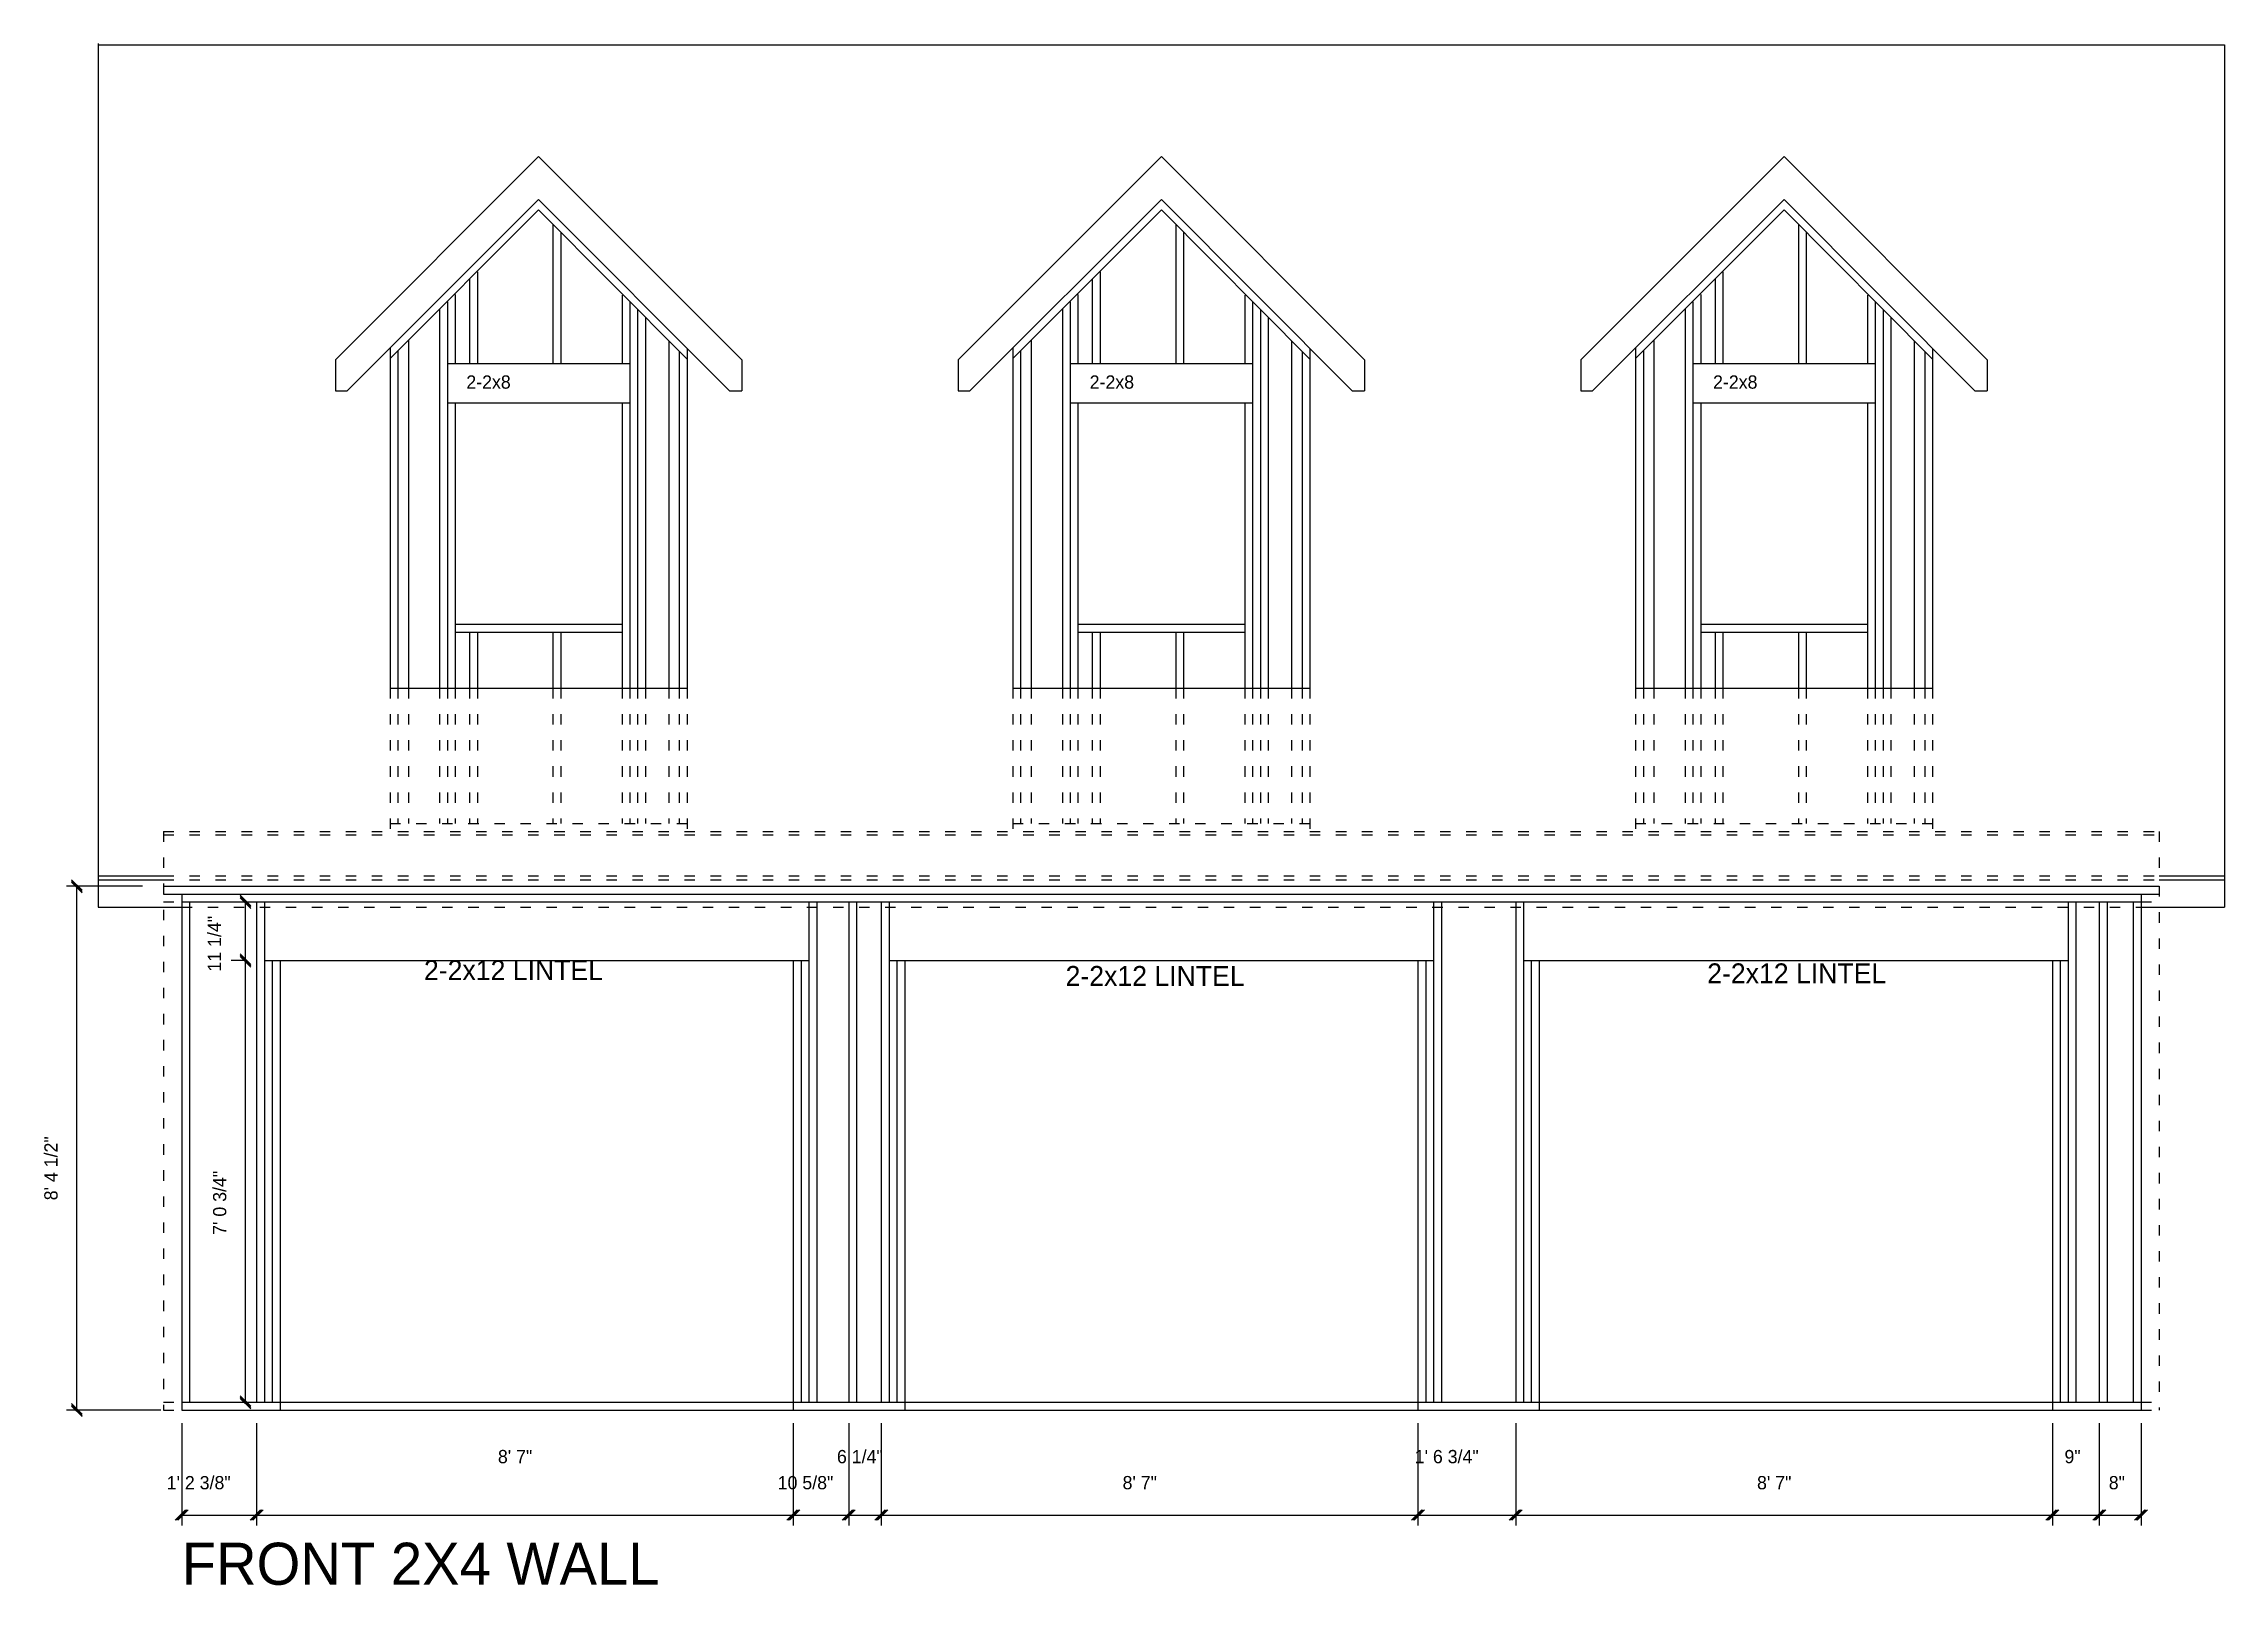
# Model space of a CAD drawing. Extents: x 530 to 949, y -8 to 287.
import ezdxf

# ---------------------------------------------------------------- set-up
doc = ezdxf.new("R2010")
doc.units = 0
doc.linetypes.add('SMALL', pattern=[5, 2, -3])
for name, color, linetype in [('LAYER_11', 11, 'CONTINUOUS'), ('LAYER_12', 12, 'CONTINUOUS'), ('LAYER_2', 2, 'CONTINUOUS'), ('LAYER_3', 3, 'CONTINUOUS'), ('LAYER_4', 4, 'CONTINUOUS')]:
    doc.layers.add(name, color=color, linetype=linetype)

msp = doc.modelspace()

# ---------------------------------------------------------------- linework, layer by layer
at = {"layer": 'LAYER_11'}
for p, q in [((537.5, 124.875), (535.5, 126.875)), ((537.5, 124.625), (535.5, 126.625)), ((537.5, 124.375), (535.5, 126.375)), ((536.5, 25.125), (536.5, 125.625)), ((569.875, 121.875), (567.875, 123.875)), ((569.875, 121.625), (567.875, 123.625)), ((569.875, 121.375), (567.875, 123.375)), ((568.875, 111.375), (568.875, 122.625)), ((569.875, 110.625), (567.875, 112.625)), ((567.875, 112.625), (569.875, 110.625)), ((569.875, 110.375), (567.875, 112.375)), ((567.875, 112.375), (569.875, 110.375)), ((569.875, 110.125), (567.875, 112.125)), ((567.875, 112.125), (569.875, 110.125)), ((568.875, 26.625), (568.875, 111.375)), ((535.5, 26.375), (537.5, 24.375)), ((535.5, 26.125), (537.5, 24.125)), ((535.5, 25.875), (537.5, 23.875)), ((567.875, 27.875), (569.875, 25.875)), ((567.875, 27.625), (569.875, 25.625)), ((567.875, 27.375), (569.875, 25.375)), ((557.375, 6), (555.375, 4)), ((557.625, 6), (555.625, 4)), ((557.875, 6), (555.875, 4)), ((556.625, 5), (571, 5)), ((569.75, 4), (571.75, 6)), ((571.75, 6), (569.7505, 4)), ((570, 4), (572, 6)), ((571.9998, 6), (570.0002, 4)), ((570.25, 4), (572.25, 6)), ((572.2495, 6), (570.25, 4)), ((571, 5), (674, 5)), ((674.75, 6), (672.75, 4)), ((672.7505, 4), (674.75, 6)), ((675, 6), (673, 4)), ((673.0002, 4), (674.9998, 6)), ((673.25, 4), (675.2495, 6)), ((675.25, 6), (673.25, 4)), ((674, 5), (684.625, 5)), ((683.375, 4), (685.375, 6)), ((685.375, 6), (683.375, 4)), ((683.625, 4), (685.625, 6)), ((685.625, 6), (683.625, 4)), ((683.875, 4), (685.875, 6)), ((685.875, 6), (683.875, 4)), ((684.625, 5), (690.875, 5)), ((689.625, 4), (691.625, 6)), ((691.625, 6), (689.6255, 4)), ((689.875, 4), (691.875, 6)), ((691.8748, 6), (689.8752, 4)), ((690.125, 4), (692.125, 6)), ((692.1245, 6), (690.125, 4)), ((690.875, 5), (793.875, 5)), ((794.625, 6), (792.625, 4)), ((792.6255, 4), (794.625, 6)), ((794.875, 6), (792.875, 4)), ((792.8752, 4), (794.8748, 6)), ((793.125, 4), (795.1245, 6)), ((795.125, 6), (793.125, 4)), ((793.875, 5), (812.625, 5)), ((811.375, 4), (813.375, 6)), ((813.375, 6), (811.3755, 4)), ((811.625, 4), (813.625, 6)), ((813.6248, 6), (811.6252, 4)), ((811.875, 4), (813.875, 6)), ((813.8745, 6), (811.875, 4)), ((812.625, 5), (915.625, 5)), ((916.375, 6), (914.375, 4)), ((914.3755, 4), (916.375, 6)), ((916.625, 6), (914.625, 4)), ((914.6252, 4), (916.6248, 6)), ((914.875, 4), (916.8745, 6)), ((916.875, 6), (914.875, 4)), ((915.625, 5), (924.625, 5)), ((923.375, 4), (925.375, 6)), ((925.375, 6), (923.375, 4)), ((923.625, 4), (925.625, 6)), ((925.625, 6), (923.625, 4)), ((923.875, 4), (925.875, 6)), ((925.875, 6), (923.875, 4)), ((924.625, 5), (932.625, 5)), ((931.375, 4), (933.375, 6)), ((931.625, 4), (933.625, 6)), ((931.875, 4), (933.875, 6))]:
    msp.add_line(p, q, dxfattribs=at)
at = {"layer": 'LAYER_2'}
for p, q in [((540.625, 287.25), (540.625, 121.625)), ((540.625, 287), (948.625, 287)), ((948.625, 287), (948.625, 121.625)), ((586.125, 226.625), (625.125, 265.625)), ((625.125, 265.625), (664.125, 226.625)), ((705.625, 226.625), (744.625, 265.625)), ((744.625, 265.625), (783.625, 226.625)), ((825.125, 226.625), (864.125, 265.625)), ((864.125, 265.625), (903.125, 226.625)), ((588.375, 220.625), (625.125, 257.375)), ((596.625, 226.875), (625.125, 255.375)), ((625.125, 257.375), (661.75, 220.625)), ((625.125, 255.375), (653.625, 226.75)), ((707.875, 220.625), (744.625, 257.375)), ((716.125, 226.875), (744.625, 255.375)), ((744.625, 257.375), (781.25, 220.625)), ((744.625, 255.375), (773.125, 226.75)), ((827.375, 220.625), (864.125, 257.375)), ((835.625, 226.875), (864.125, 255.375)), ((864.125, 257.375), (900.75, 220.625)), ((864.125, 255.375), (892.625, 226.75)), ((627.875, 252.5), (627.875, 225.875)), ((747.375, 252.5), (747.375, 225.875)), ((866.875, 252.5), (866.875, 225.875)), ((629.375, 251), (629.375, 225.875)), ((748.875, 251), (748.875, 225.875)), ((868.375, 251), (868.375, 225.875)), ((613.375, 243.5), (613.375, 225.875)), ((732.875, 243.5), (732.875, 225.875)), ((852.375, 243.5), (852.375, 225.875)), ((609.125, 239.125), (609.125, 225.875)), ((611.875, 242.125), (611.875, 225.875)), ((641.125, 239), (641.125, 225.875)), ((728.625, 239.125), (728.625, 225.875)), ((731.375, 242.125), (731.375, 225.875)), ((760.625, 239), (760.625, 225.875)), ((848.125, 239.125), (848.125, 225.875)), ((850.875, 242.125), (850.875, 225.875)), ((880.125, 239), (880.125, 225.875)), ((606.125, 236.375), (606.125, 163.625)), ((607.625, 237.75), (607.625, 163.625)), ((642.625, 237.75), (642.625, 163.625)), ((644.125, 236.25), (644.125, 163.625)), ((645.625, 234.625), (645.625, 163.5)), ((725.625, 236.375), (725.625, 163.625)), ((727.125, 237.75), (727.125, 163.625)), ((762.125, 237.75), (762.125, 163.625)), ((763.625, 236.25), (763.625, 163.625)), ((765.125, 234.625), (765.125, 163.5)), ((845.125, 236.375), (845.125, 163.625)), ((846.625, 237.75), (846.625, 163.625)), ((881.625, 237.75), (881.625, 163.625)), ((883.125, 236.25), (883.125, 163.625)), ((884.625, 234.625), (884.625, 163.5)), ((600.125, 230.375), (600.125, 163.625)), ((650.125, 230.25), (650.125, 163.625)), ((719.625, 230.375), (719.625, 163.625)), ((769.625, 230.25), (769.625, 163.625)), ((839.125, 230.375), (839.125, 163.625)), ((889.125, 230.25), (889.125, 163.625)), ((586.125, 226.625), (586.125, 220.625)), ((596.625, 228.875), (596.625, 163.625)), ((598.125, 228.375), (598.125, 163.625)), ((652.125, 228.125), (652.125, 163.625)), ((653.625, 228.75), (653.625, 163.625)), ((664.125, 226.625), (664.125, 220.625)), ((705.625, 226.625), (705.625, 220.625)), ((716.125, 228.875), (716.125, 163.625)), ((717.625, 228.375), (717.625, 163.625)), ((771.625, 228.125), (771.625, 163.625)), ((773.125, 228.75), (773.125, 163.625)), ((783.625, 226.625), (783.625, 220.625)), ((825.125, 226.625), (825.125, 220.625)), ((835.625, 228.875), (835.625, 163.625)), ((837.125, 228.375), (837.125, 163.625)), ((891.125, 228.125), (891.125, 163.625)), ((892.625, 228.75), (892.625, 163.625)), ((903.125, 226.625), (903.125, 220.625)), ((607.625, 225.875), (642.625, 225.875)), ((727.125, 225.875), (762.125, 225.875)), ((846.625, 225.875), (881.625, 225.875)), ((586.125, 220.625), (588.375, 220.625)), ((607.625, 218.375), (642.625, 218.375)), ((609.125, 218.375), (609.125, 163.625)), ((641.125, 218.375), (641.125, 163.625)), ((661.75, 220.625), (664.125, 220.625)), ((705.625, 220.625), (707.875, 220.625)), ((727.125, 218.375), (762.125, 218.375)), ((728.625, 218.375), (728.625, 163.625)), ((760.625, 218.375), (760.625, 163.625)), ((781.25, 220.625), (783.625, 220.625)), ((825.125, 220.625), (827.375, 220.625)), ((846.625, 218.375), (881.625, 218.375)), ((848.125, 218.375), (848.125, 163.625)), ((880.125, 218.375), (880.125, 163.625)), ((900.75, 220.625), (903.125, 220.625)), ((609.125, 175.875), (641.125, 175.875)), ((728.625, 175.875), (760.625, 175.875)), ((848.125, 175.875), (880.125, 175.875)), ((609.125, 174.375), (641.125, 174.375)), ((611.875, 174.375), (611.875, 163.625)), ((613.375, 174.375), (613.375, 163.625)), ((627.875, 174.375), (627.875, 163.625)), ((629.375, 174.375), (629.375, 163.625)), ((728.625, 174.375), (760.625, 174.375)), ((731.375, 174.375), (731.375, 163.625)), ((732.875, 174.375), (732.875, 163.625)), ((747.375, 174.375), (747.375, 163.625)), ((748.875, 174.375), (748.875, 163.625)), ((848.125, 174.375), (880.125, 174.375)), ((850.875, 174.375), (850.875, 163.625)), ((852.375, 174.375), (852.375, 163.625)), ((866.875, 174.375), (866.875, 163.625)), ((868.375, 174.375), (868.375, 163.625)), ((596.625, 163.625), (653.625, 163.625)), ((716.125, 163.625), (773.125, 163.625)), ((835.625, 163.625), (892.625, 163.625)), ((540.625, 127.625), (553.125, 127.625)), ((540.625, 126.875), (553.125, 126.875)), ((553.125, 125.625), (936.125, 125.625)), ((553.125, 125.625), (553.125, 124.125)), ((936.125, 127.625), (948.625, 127.625)), ((936.125, 126.875), (948.625, 126.875)), ((936.125, 125.625), (936.125, 124.125)), ((948.625, 127.625), (948.625, 121.625)), ((540.625, 121.625), (556.625, 121.625)), ((553.125, 124.125), (936.125, 124.125)), ((556.625, 124.125), (932.625, 124.125)), ((556.625, 124.125), (556.625, 122.625)), ((556.625, 122.625), (932.625, 122.625)), ((556.625, 122.625), (556.625, 26.625)), ((556.625, 122.625), (558.125, 122.625)), ((558.125, 122.625), (558.125, 26.625)), ((571, 122.625), (571, 26.625)), ((572.5, 122.625), (677, 122.625)), ((572.5, 122.625), (572.5, 111.375)), ((572.5, 122.625), (572.5, 26.625)), ((572.5, 122.625), (574, 122.625)), ((677, 122.625), (677, 111.375)), ((677, 122.625), (677, 26.625)), ((678.5, 122.625), (678.5, 26.625)), ((684.625, 122.625), (684.625, 26.625)), ((686.125, 122.625), (686.125, 26.625)), ((690.875, 122.625), (690.875, 26.625)), ((692.375, 122.625), (796.875, 122.625)), ((692.375, 122.625), (692.375, 111.375)), ((692.375, 122.625), (692.375, 26.625)), ((796.875, 122.625), (796.875, 111.375)), ((796.875, 122.625), (796.875, 26.625)), ((798.375, 122.625), (798.375, 26.625)), ((812.625, 122.625), (812.625, 26.625)), ((812.625, 122.625), (814.125, 122.625)), ((814.125, 122.625), (918.625, 122.625)), ((814.125, 122.625), (814.125, 111.375)), ((918.625, 122.625), (918.625, 111.375)), ((920.125, 122.625), (920.125, 26.625)), ((924.625, 122.625), (924.625, 26.625)), ((924.625, 122.625), (926.125, 122.625)), ((926.125, 122.625), (926.125, 26.625)), ((931.125, 122.625), (931.125, 26.625)), ((931.125, 122.625), (932.625, 122.625)), ((932.625, 124.125), (932.625, 122.625)), ((932.625, 124.125), (932.625, 26.625)), ((932.625, 121.625), (948.625, 121.625)), ((572.5, 111.375), (677, 111.375)), ((574, 111.375), (574, 26.625)), ((574, 111.375), (575.5, 111.375)), ((575.5, 111.375), (575.5, 26.625)), ((674, 111.375), (674, 26.625)), ((674, 111.375), (675.5, 111.375)), ((675.5, 111.375), (675.5, 26.625)), ((692.375, 111.375), (796.875, 111.375)), ((693.875, 111.375), (693.875, 26.625)), ((693.875, 111.375), (695.375, 111.375)), ((695.375, 111.375), (695.375, 26.625)), ((793.875, 111.375), (793.875, 26.625)), ((793.875, 111.375), (795.375, 111.375)), ((795.375, 111.375), (795.375, 26.625)), ((814.125, 111.5), (814.125, 26.625)), ((814.125, 111.375), (918.625, 111.375)), ((815.625, 111.375), (817.125, 111.375)), ((815.625, 111.375), (815.625, 26.625)), ((817.125, 111.375), (817.125, 26.625)), ((915.625, 111.375), (915.625, 26.625)), ((915.625, 111.375), (917.125, 111.375)), ((917.125, 111.375), (917.125, 26.625)), ((918.625, 111.375), (918.625, 26.625)), ((556.625, 26.625), (932.625, 26.625)), ((556.625, 26.625), (556.625, 25.125)), ((556.625, 26.625), (558.125, 26.625)), ((556.625, 25.125), (932.625, 25.125)), ((572.5, 26.625), (575.5, 26.625)), ((674, 26.625), (677, 26.625)), ((684.625, 26.625), (686.125, 26.625)), ((692.375, 26.625), (695.375, 26.625)), ((793.875, 26.625), (798.375, 26.625)), ((812.625, 26.625), (817.125, 26.625)), ((915.625, 26.625), (918.625, 26.625)), ((924.625, 26.625), (926.125, 26.625)), ((931.125, 26.625), (932.625, 26.625)), ((932.625, 26.625), (932.625, 25.125))]:
    msp.add_line(p, q, dxfattribs=at)
at = {"layer": 'LAYER_2', "linetype": 'SMALL'}
for p, q in [((596.625, 163.625), (596.625, 136.125)), ((598.125, 163.625), (598.125, 137.625)), ((600.125, 163.625), (600.125, 137.625)), ((606.125, 163.625), (606.125, 137.625)), ((607.625, 163.625), (607.625, 137.625)), ((609.125, 163.625), (609.125, 137.625)), ((611.875, 163.625), (611.875, 137.625)), ((613.375, 163.625), (613.375, 137.625)), ((627.875, 163.625), (627.875, 137.625)), ((629.375, 163.625), (629.375, 137.625)), ((641.125, 163.625), (641.125, 137.625)), ((642.625, 163.625), (642.625, 137.625)), ((644.125, 163.625), (644.125, 137.625)), ((645.625, 163.625), (645.625, 137.625)), ((650.125, 163.625), (650.125, 137.625)), ((652.125, 163.625), (652.125, 137.625)), ((653.625, 163.625), (653.625, 136.125)), ((716.125, 163.625), (716.125, 136.125)), ((717.625, 163.625), (717.625, 137.625)), ((719.625, 163.625), (719.625, 137.625)), ((725.625, 163.625), (725.625, 137.625)), ((727.125, 163.625), (727.125, 137.625)), ((728.625, 163.625), (728.625, 137.625)), ((731.375, 163.625), (731.375, 137.625)), ((732.875, 163.625), (732.875, 137.625)), ((747.375, 163.625), (747.375, 137.625)), ((748.875, 163.625), (748.875, 137.625)), ((760.625, 163.625), (760.625, 137.625)), ((762.125, 163.625), (762.125, 137.625)), ((763.625, 163.625), (763.625, 137.625)), ((765.125, 163.625), (765.125, 137.625)), ((769.625, 163.625), (769.625, 137.625)), ((771.625, 163.625), (771.625, 137.625)), ((773.125, 163.625), (773.125, 136.125)), ((835.625, 163.625), (835.625, 136.125)), ((837.125, 163.625), (837.125, 137.625)), ((839.125, 163.625), (839.125, 137.625)), ((845.125, 163.625), (845.125, 137.625)), ((846.625, 163.625), (846.625, 137.625)), ((848.125, 163.625), (848.125, 137.625)), ((850.875, 163.625), (850.875, 137.625)), ((852.375, 163.625), (852.375, 137.625)), ((866.875, 163.625), (866.875, 137.625)), ((868.375, 163.625), (868.375, 137.625)), ((880.125, 163.625), (880.125, 137.625)), ((881.625, 163.625), (881.625, 137.625)), ((883.125, 163.625), (883.125, 137.625)), ((884.625, 163.625), (884.625, 137.625)), ((889.125, 163.625), (889.125, 137.625)), ((891.125, 163.625), (891.125, 137.625)), ((892.625, 163.625), (892.625, 136.125)), ((553.125, 136.125), (936.125, 136.125)), ((553.125, 136.125), (553.125, 25.125)), ((553.125, 135.5), (936.125, 135.5)), ((596.625, 137.625), (653.625, 137.625)), ((716.125, 137.625), (773.125, 137.625)), ((835.625, 137.625), (892.625, 137.625)), ((936.125, 136.125), (936.125, 126.875)), ((553.125, 127.625), (936.125, 127.625)), ((553.125, 126.875), (936.125, 126.875)), ((553.125, 125.625), (556.625, 125.625)), ((932.625, 125.625), (936.125, 125.625)), ((936.125, 125.625), (936.125, 25.125)), ((553.125, 124.125), (556.625, 124.125)), ((553.125, 122.625), (556.625, 122.625)), ((556.625, 121.625), (932.625, 121.625)), ((932.625, 124.125), (936.125, 124.125)), ((932.625, 122.625), (936.125, 122.625)), ((553.125, 26.625), (556.625, 26.625)), ((553.125, 25.125), (556.625, 25.125)), ((575.5, 26.625), (575.5, 25.125)), ((674, 26.625), (674, 25.125)), ((695.375, 26.625), (695.375, 25.125)), ((793.875, 26.625), (793.875, 25.125)), ((817.125, 26.625), (817.125, 25.125)), ((915.625, 26.625), (915.625, 25.125)), ((932.625, 26.625), (936.125, 26.625)), ((932.625, 25.125), (936.125, 25.125))]:
    msp.add_line(p, q, dxfattribs=at)
at = {"layer": 'LAYER_3'}
for p, q in [((549.125, 125.625), (534.5, 125.625)), ((568.5, 111.375), (566.125, 111.375)), ((552.625, 25.125), (534.5, 25.125)), ((556.625, 22.625), (556.625, 3)), ((571, 22.625), (571, 3)), ((674, 22.625), (674, 3)), ((684.625, 22.625), (684.625, 3)), ((690.875, 22.625), (690.875, 3)), ((793.875, 22.625), (793.875, 3)), ((812.625, 22.625), (812.625, 3)), ((915.625, 22.625), (915.625, 3)), ((924.625, 22.625), (924.625, 3)), ((932.625, 22.625), (932.625, 3))]:
    msp.add_line(p, q, dxfattribs=at)

# ---------------------------------------------------------------- texts
at = {"layer": 'LAYER_11'}
for s, p in [('11 1/4"', (564.1875, 109.25)), ('8\' 4 1/2"', (532.8125, 65.375)), ('7\' 0 3/4"', (565.1875, 58.75))]:
    msp.add_text(s, height=2.54689, rotation=90, dxfattribs=at).set_placement(p)
for s, p in [('8\' 7"', (617.3125, 14.9375)), ('6 1/4"', (682.375, 14.9375)), ('1\' 6 3/4"', (793.25, 14.9375)), ('9"', (917.9375, 14.9375)), ('1\' 2 3/8"', (553.75, 9.9375)), ('10 5/8"', (671, 9.9375)), ('8\' 7"', (737.1875, 9.9375)), ('8\' 7"', (858.9375, 9.9375)), ('8"', (926.4375, 9.9375))]:
    msp.add_text(s, height=2.54689, dxfattribs=at).set_placement(p)
at = {"layer": 'LAYER_12'}
for s, height, p in [('2-2x8', 2.54689, (611.25, 221.0625)), ('2-2x8', 2.54689, (730.875, 221.0625)), ('2-2x8', 2.54689, (850.5, 221.0625)), ('2-2x12 LINTEL', 3.820481, (603.125, 107.625)), ('2-2x12 LINTEL', 3.820481, (726.25, 106.5)), ('2-2x12 LINTEL', 3.820481, (849.375, 107))]:
    msp.add_text(s, height=height, dxfattribs=at).set_placement(p)
at = {"layer": 'LAYER_4'}
msp.add_text('FRONT 2X4 WALL', height=8.065492, dxfattribs=at).set_placement((556.625, -8.375))

doc.saveas('drawing.dxf')
